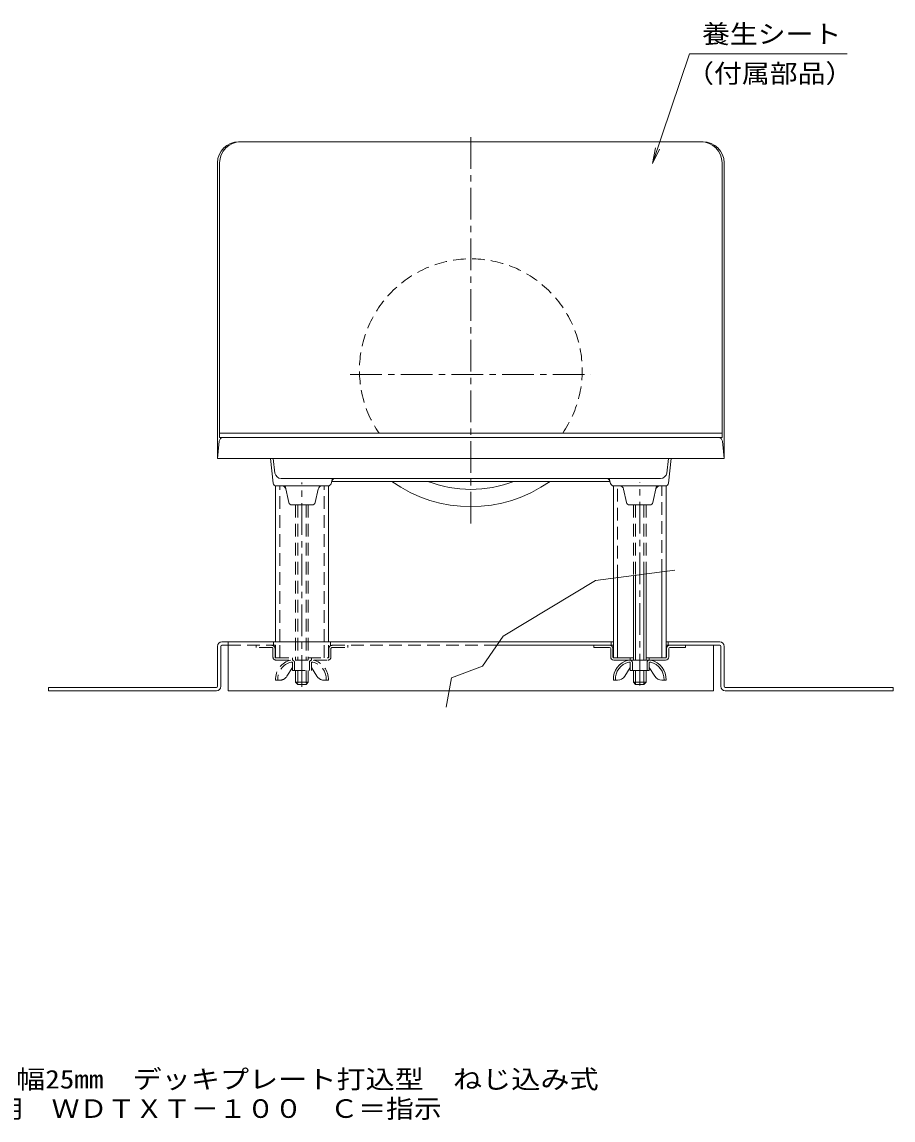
# Model space of a CAD drawing. Units: millimetres, scale not verified. Extents: x -523 to 742, y -591 to 480.
# Drawn here: x 73 to 486, y -591 to -71 of the extents above; entities that cross this region are included whole.
import ezdxf
from ezdxf.enums import TextEntityAlignment as Align

# ---------------------------------------------------------------- set-up
doc = ezdxf.new("R2010")
doc.units = ezdxf.units.MM
doc.header["$LTSCALE"] = 3
doc.linetypes.add('CHAIN1', pattern=[8, 5, -1, 1, -1])
doc.linetypes.add('DASHED2', pattern=[3, 2, -1])
for name, color, linetype, lineweight in [('0-0', 3, 'Continuous', 18), ('0-3', 4, 'Continuous', 18), ('0-5', 3, 'Continuous', 18), ('0-6', 6, 'Continuous', 18), ('0-7', 7, 'Continuous', 18), ('0-A', 2, 'Continuous', 18), ('0-F', 7, 'Continuous', 18)]:
    doc.layers.add(name, color=color, linetype=linetype, lineweight=lineweight)
doc.layers.add('F-4', color=2, linetype='Continuous')
doc.styles.add('ＭＳ ゴシック', font='')
doc.styles.get('ＭＳ ゴシック').set_extended_font_data('MS Gothic')

msp = doc.modelspace()

# ---------------------------------------------------------------- linework, layer by layer
at = {"layer": '0-0', "linetype": 'CHAIN1'}
for p, q in [((285.701, -308.196), (285.701, -123.454)), ((228.538, -237.628), (342.611, -237.628)), ((205.701, -385.601), (205.701, -288.83)), ((365.701, -385.021), (365.701, -288.83))]:
    msp.add_line(p, q, dxfattribs=at)
at = {"layer": '0-0'}
for p, q in [((165.701, -137.456), (165.701, -277.456)), ((405.701, -137.456), (405.701, -277.456)), ((166.521, -269.257), (165.701, -277.456)), ((404.881, -269.257), (405.701, -277.456)), ((165.701, -277.456), (405.701, -277.456)), ((192.057, -289.117), (190.796, -277.456)), ((192.914, -284.352), (191.995, -277.456)), ((378.488, -284.352), (379.408, -277.456)), ((379.346, -289.117), (380.607, -277.456)), ((218.07, -290.456), (193.548, -290.456)), ((195.888, -286.956), (375.515, -286.956)), ((199.44, -298.281), (197.701, -290.456)), ((219.512, -289.368), (220.201, -286.956)), ((219.82, -288.29), (351.583, -288.29)), ((351.891, -289.368), (351.201, -286.956)), ((353.333, -290.456), (377.855, -290.456)), ((371.962, -298.281), (373.701, -290.456)), ((211.962, -298.281), (213.353, -292.022)), ((359.44, -298.281), (358.049, -292.022)), ((210.498, -299.456), (200.905, -299.456)), ((360.905, -299.456), (370.498, -299.456))]:
    msp.add_line(p, q, dxfattribs=at)
for centre, radius, start, end in [((175.701, -137.456), 10, 90, 180), ((395.701, -137.456), 10, 0, 90), ((168.511, -269.456), 2, 90, 174.2894), ((402.891, -269.456), 2, 5.7106, 90), ((195.888, -283.956), 3, 187.59464, 270), ((375.515, -283.956), 3, 270, 352.40536), ((193.548, -288.956), 1.5, 186.17018, 270), ((196.097, -292.456), 2, 12.52881, 90), ((215.306, -292.456), 2, 90, 167.47119), ((218.07, -288.956), 1.5, 270, 344.0546), ((221.333, -288.456), 1.5, 90, 164.0546), ((285.701, -235.628), 64.653, 234.54213, 305.45787), ((285.701, -235.628), 56.474, 248.82963, 291.17037), ((350.07, -288.456), 1.5, 15.9454, 90), ((353.333, -288.956), 1.5, 195.9454, 270), ((356.097, -292.456), 2, 12.52881, 90), ((375.306, -292.456), 2, 90, 167.47119), ((377.855, -288.956), 1.5, 270, 353.82982), ((200.905, -297.956), 1.5, 192.52881, 270), ((210.498, -297.956), 1.5, 270, 347.47119), ((360.905, -297.956), 1.5, 192.52881, 270), ((370.498, -297.956), 1.5, 270, 347.47119)]:
    msp.add_arc(centre, radius, start, end, dxfattribs=at)
at = {"layer": '0-0', "linetype": 'DASHED2'}
msp.add_arc((285.701, -235.628), 52.75, 325.56593, 214.43407, dxfattribs=at)
at = {"layer": '0-3', "linetype": 'DASHED2'}
for p, q in [((183.951, -366.955), (183.951, -365.956)), ((191.451, -366.955), (183.951, -366.955)), ((191.951, -367.456), (191.951, -371.455)), ((192.951, -371.455), (192.951, -367.456)), ((218.451, -371.455), (218.451, -367.456)), ((219.451, -371.455), (219.451, -367.456)), ((219.951, -366.955), (227.451, -366.955)), ((227.451, -366.955), (227.451, -365.956)), ((193.451, -371.955), (202.701, -371.955)), ((193.451, -372.955), (217.951, -372.955)), ((201.201, -371.955), (201.201, -372.955)), ((208.701, -371.955), (217.951, -371.955)), ((210.201, -371.955), (210.201, -372.955))]:
    msp.add_line(p, q, dxfattribs=at)
at = {"layer": '0-3'}
for p, q in [((343.951, -366.955), (343.951, -365.956)), ((351.451, -366.955), (343.951, -366.955)), ((351.951, -371.455), (351.951, -367.456)), ((352.951, -371.455), (352.951, -367.456)), ((378.451, -371.455), (378.451, -367.456)), ((379.451, -367.456), (379.451, -371.455)), ((379.951, -366.955), (387.451, -366.955)), ((387.451, -366.955), (387.451, -365.956)), ((362.701, -371.955), (353.451, -371.955)), ((377.951, -372.955), (353.451, -372.955)), ((361.201, -371.955), (361.201, -372.955)), ((377.951, -371.955), (368.701, -371.955)), ((370.201, -371.955), (370.201, -372.955))]:
    msp.add_line(p, q, dxfattribs=at)
at = {"layer": '0-3', "linetype": 'DASHED2'}
for centre, radius, start, end in [((191.451, -367.456), 1.5, 0, 90), ((191.451, -367.456), 0.5, 0, 90), ((219.951, -367.456), 1.5, 90, 180), ((219.951, -367.456), 0.5, 90, 180), ((193.451, -371.455), 1.5, 180, 270), ((193.451, -371.455), 0.5, 180, 270), ((217.951, -371.455), 0.5, 270, 0), ((217.951, -371.455), 1.5, 270, 0)]:
    msp.add_arc(centre, radius, start, end, dxfattribs=at)
at = {"layer": '0-3'}
for centre, radius, start, end in [((351.451, -367.456), 1.5, 0, 90), ((351.451, -367.456), 0.5, 0, 90), ((379.951, -367.456), 1.5, 90, 180), ((379.951, -367.456), 0.5, 90, 180), ((353.451, -371.455), 1.5, 180, 270), ((353.451, -371.455), 0.5, 180, 270), ((377.951, -371.455), 0.5, 270, 0), ((377.951, -371.455), 1.5, 270, 0)]:
    msp.add_arc(centre, radius, start, end, dxfattribs=at)
at = {"layer": '0-5'}
for p, q in [((165.701, -385.355), (165.701, -366.456)), ((167.301, -366.456), (167.301, -385.355)), ((167.801, -364.355), (353.201, -364.355)), ((167.801, -365.956), (170.701, -365.956)), ((170.701, -387.456), (170.701, -364.355)), ((353.201, -365.956), (298.002, -365.956)), ((352.201, -364.355), (352.201, -365.956)), ((403.601, -364.355), (378.201, -364.355)), ((403.601, -365.956), (378.201, -365.956)), ((379.201, -364.355), (379.201, -365.956)), ((400.701, -387.456), (400.701, -365.956)), ((404.101, -366.456), (404.101, -385.355)), ((405.701, -385.355), (405.701, -366.456)), ((170.701, -387.456), (400.701, -387.456))]:
    msp.add_line(p, q, dxfattribs=at)
at = {"layer": '0-5', "linetype": 'DASHED2'}
for p, q in [((170.701, -365.956), (193.201, -365.956)), ((192.201, -364.355), (192.201, -365.956)), ((298.002, -365.956), (218.201, -365.956)), ((219.201, -364.355), (219.201, -365.956))]:
    msp.add_line(p, q, dxfattribs=at)
at = {"layer": '0-5'}
for points in [[(165.201, -385.855), (85.701, -385.855), (85.701, -387.456), (165.201, -387.456)], [(406.201, -385.855), (485.701, -385.855), (485.701, -387.456), (406.201, -387.456)]]:
    msp.add_lwpolyline(points, dxfattribs=at)
for centre, radius, start, end in [((167.801, -366.456), 2.1, 90, 180), ((167.801, -366.456), 0.5, 90, 180), ((403.601, -366.456), 2.1, 0, 90), ((403.601, -366.456), 0.5, 0, 90), ((165.201, -385.355), 0.5, 270, 0), ((165.201, -385.355), 2.1, 270, 0), ((406.201, -385.355), 2.1, 180, 270), ((406.201, -385.355), 0.5, 180, 270)]:
    msp.add_arc(centre, radius, start, end, dxfattribs=at)
at = {"layer": '0-6'}
for p, q in [((193.201, -364.355), (193.201, -290.456)), ((218.201, -364.355), (218.201, -290.456)), ((353.201, -371.955), (353.201, -290.456)), ((378.201, -371.955), (378.201, -290.456)), ((376.201, -371.955), (376.201, -331.206)), ((355.201, -371.955), (355.201, -333.884))]:
    msp.add_line(p, q, dxfattribs=at)
at = {"layer": '0-6', "linetype": 'DASHED2'}
for p, q in [((195.201, -364.355), (195.201, -290.456)), ((216.202, -364.355), (216.202, -290.456)), ((355.201, -333.884), (355.201, -290.456)), ((376.201, -331.206), (376.201, -290.456)), ((193.201, -371.955), (193.201, -364.355)), ((195.201, -371.955), (195.201, -364.355)), ((216.202, -371.955), (216.202, -364.355)), ((218.201, -371.955), (218.201, -364.355))]:
    msp.add_line(p, q, dxfattribs=at)
at = {"layer": '0-7'}
for p, q in [((175.701, -127.456), (395.701, -127.456)), ((166.701, -137.456), (166.701, -267.456)), ((404.701, -137.456), (404.701, -267.456)), ((166.701, -265.456), (404.701, -265.456)), ((166.701, -267.456), (404.701, -267.456))]:
    msp.add_line(p, q, dxfattribs=at)
for centre, start, end in [((176.701, -137.456), 90, 180), ((394.701, -137.456), 0, 90)]:
    msp.add_arc(centre, 10, start, end, dxfattribs=at)
at = {"layer": '0-A', "linetype": 'DASHED2'}
for p, q in [((202.701, -299.456), (202.701, -372.955)), ((203.701, -299.456), (203.701, -372.955)), ((207.701, -299.456), (207.701, -372.955)), ((208.701, -299.456), (208.701, -372.955)), ((362.701, -299.456), (362.701, -332.927)), ((363.701, -299.456), (363.701, -332.8)), ((367.701, -299.456), (367.701, -332.29)), ((368.701, -299.456), (368.701, -332.162)), ((201.001, -373.955), (200.516, -373.955)), ((201.201, -377.955), (201.201, -374.155)), ((202.201, -374.155), (202.201, -377.955)), ((209.201, -374.155), (209.201, -377.955)), ((210.201, -377.955), (210.201, -374.155)), ((210.401, -373.955), (210.887, -373.955)), ((198.597, -380.588), (201.201, -376.455)), ((201.201, -377.955), (210.201, -377.955)), ((202.701, -377.955), (202.701, -383.456)), ((203.701, -377.955), (203.701, -384.455)), ((207.701, -377.955), (207.701, -384.455)), ((208.701, -377.955), (208.701, -383.456)), ((212.805, -380.588), (210.201, -376.455)), ((195.213, -382.455), (193.201, -382.455)), ((202.701, -383.456), (208.701, -383.456)), ((216.19, -382.455), (218.201, -382.455))]:
    msp.add_line(p, q, dxfattribs=at)
at = {"layer": '0-A'}
for p, q in [((363.701, -332.8), (363.701, -372.955)), ((367.701, -332.29), (367.701, -372.955)), ((368.701, -332.162), (368.701, -372.955)), ((362.701, -332.927), (362.701, -372.955)), ((361.001, -373.955), (360.516, -373.955)), ((361.201, -377.955), (361.201, -374.155)), ((362.201, -374.155), (362.201, -377.955)), ((369.201, -374.155), (369.201, -377.955)), ((370.201, -377.955), (370.201, -374.155)), ((370.401, -373.955), (370.887, -373.955)), ((358.597, -380.588), (361.201, -376.455)), ((370.201, -377.955), (361.201, -377.955)), ((362.701, -377.955), (362.701, -383.456)), ((363.701, -377.955), (363.701, -384.455)), ((367.701, -377.955), (367.701, -384.455)), ((368.701, -377.955), (368.701, -383.456)), ((372.805, -380.588), (370.201, -376.455)), ((355.213, -382.455), (353.201, -382.455)), ((368.701, -383.456), (362.701, -383.456)), ((376.189, -382.455), (378.201, -382.455))]:
    msp.add_line(p, q, dxfattribs=at)
at = {"layer": '0-A', "linetype": 'DASHED2'}
msp.add_lwpolyline([(202.701, -383.456), (203.701, -384.455), (207.701, -384.455), (208.701, -383.456)], dxfattribs=at)
at = {"layer": '0-A'}
msp.add_lwpolyline([(368.701, -383.456), (367.701, -384.455), (363.701, -384.455), (362.701, -383.456)], dxfattribs=at)
at = {"layer": '0-A', "linetype": 'DASHED2'}
for centre, radius, start, end in [((202.438, -381.977), 9.248, 102.71823, 182.96507), ((202.438, -381.977), 8.248, 103.47058, 182.96507), ((201.001, -374.155), 1.2, 0, 90), ((201.001, -374.155), 0.2, 0, 90), ((210.401, -374.155), 1.2, 90, 180), ((210.401, -374.155), 0.2, 90, 180), ((208.965, -381.977), 8.248, 357.03493, 76.52942), ((208.965, -381.977), 9.248, 357.03493, 77.28177), ((195.213, -378.455), 4, 270, 327.78351), ((216.19, -378.455), 4, 212.21649, 270)]:
    msp.add_arc(centre, radius, start, end, dxfattribs=at)
at = {"layer": '0-A'}
for centre, radius, start, end in [((362.437, -381.977), 9.248, 102.71823, 182.96507), ((362.437, -381.977), 8.248, 103.47058, 182.96507), ((361.001, -374.155), 1.2, 0, 90), ((361.001, -374.155), 0.2, 0, 90), ((370.401, -374.155), 1.2, 90, 180), ((370.401, -374.155), 0.2, 90, 180), ((368.965, -381.977), 8.248, 357.03493, 76.52942), ((368.965, -381.977), 9.248, 357.03493, 77.28177), ((355.213, -378.455), 4, 270, 327.78351), ((376.189, -378.455), 4, 212.21649, 270)]:
    msp.add_arc(centre, radius, start, end, dxfattribs=at)
at = {"layer": '0-F'}
for p, q in [((389.257, -85.845), (371.783, -137.665)), ((389.257, -85.845), (463.975, -85.845)), ((371.783, -137.665), (373.232, -130.306)), ((371.783, -137.665), (375.087, -130.932))]:
    msp.add_line(p, q, dxfattribs=at)
for points in [[(300.959, -361.663), (344.721, -335.22), (382.359, -330.421)], [(300.959, -361.663), (291.15, -375.902), (276.595, -381.281), (274.063, -395.203)]]:
    msp.add_lwpolyline(points, dxfattribs=at)

# ---------------------------------------------------------------- texts
at = {"layer": '0-F', "color": 2, "style": 'ＭＳ ゴシック', "width": 1.1}
for s, p in [('養生シート', (395.212, -83.434)), ('（付属部品）', (387.68, -102.114))]:
    msp.add_text(s, height=8.798, dxfattribs=at).set_placement(p, align=Align.BOTTOM_LEFT)
at = {"layer": 'F-4', "style": 'ＭＳ ゴシック'}
for s, width, p in [('鋳鉄製ルーフドレン\u3000防水層塗掛け幅25mm\u3000デッキプレート打込型\u3000ねじ込み式', 1.15, (-150.507, -578.509)), ('塗膜防水用\u3000立ち上がり部乾式工法用\u3000ＷＤＴＸＴ－１００\u3000Ｃ＝指示', 1.1, (-150.507, -592.432))]:
    msp.add_text(s, height=8.798, dxfattribs=dict(at, width=width)).set_placement(p, align=Align.BOTTOM_LEFT)

doc.saveas('drawing.dxf')
